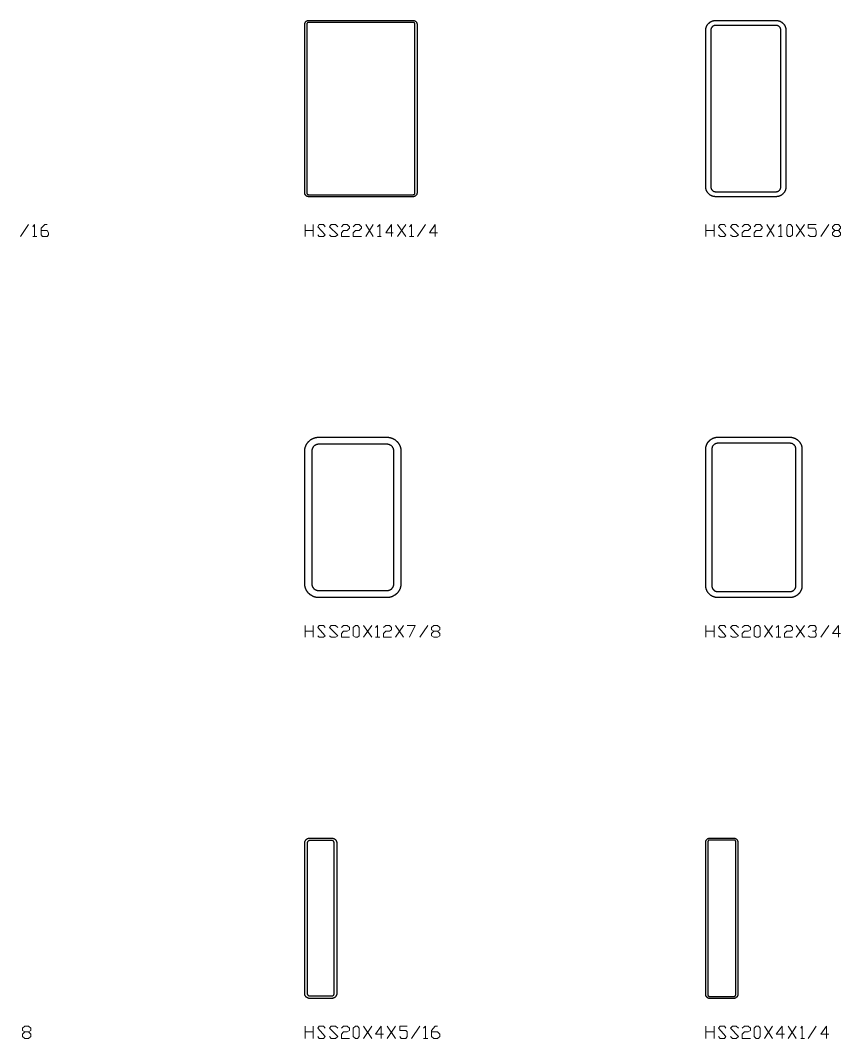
# Model space of a CAD drawing. Header units: inches. Extents: x 0 to 975, y -1305 to 34.
# Drawn here: x 364.5 to 466.8, y -255 to -128 of the extents above; entities that cross this region are included whole.
import ezdxf

# ---------------------------------------------------------------- set-up
doc = ezdxf.new("R2010")
doc.units = ezdxf.units.IN
doc.header["$MEASUREMENT"] = 0
doc.layers.add('AISC_STEEL', color=7, linetype='Continuous')

msp = doc.modelspace()

# ---------------------------------------------------------------- linework, layer by layer
at = {"color": 3, "lineweight": 0}
for p, q in [((364.55, -154.96), (365.56, -153.48)), ((400.05, -154.96), (400.05, -153.48)), ((401.07, -153.48), (401.07, -154.96)), ((407.61, -153.48), (408.54, -154.96)), ((407.61, -154.96), (408.54, -153.48)), ((411.58, -153.48), (412.59, -154.96)), ((411.58, -154.96), (412.59, -153.48)), ((414.07, -154.96), (415.08, -153.48)), ((450.03, -154.96), (450.03, -153.48)), ((451.05, -153.48), (451.05, -154.96)), ((457.6, -153.48), (458.52, -154.96)), ((457.6, -154.96), (458.52, -153.48)), ((461.28, -153.48), (462.3, -154.96)), ((461.28, -154.96), (462.3, -153.48)), ((464.33, -154.96), (465.34, -153.48)), ((400.05, -154.22), (401.07, -154.22)), ((450.03, -154.22), (451.05, -154.22)), ((366.12, -154.96), (366.58, -154.96)), ((409.09, -154.96), (409.55, -154.96)), ((413.05, -154.96), (413.61, -154.96)), ((459.07, -154.96), (459.53, -154.96)), ((460.27, -154.96), (460.27, -154.96)), ((400.05, -204.94), (400.05, -203.47)), ((400.05, -204.2), (401.07, -204.2)), ((401.07, -203.47), (401.07, -204.94)), ((407.34, -203.47), (408.35, -204.94)), ((407.34, -204.94), (408.35, -203.47)), ((411.3, -203.47), (412.32, -204.94)), ((411.3, -204.94), (412.32, -203.47)), ((414.35, -204.94), (415.36, -203.47)), ((450.03, -204.94), (450.03, -203.47)), ((450.03, -204.2), (451.05, -204.2)), ((451.05, -203.47), (451.05, -204.94)), ((457.32, -203.47), (458.33, -204.94)), ((457.32, -204.94), (458.33, -203.47)), ((461.28, -203.47), (462.3, -204.94)), ((461.28, -204.94), (462.3, -203.47)), ((464.33, -204.94), (465.34, -203.47)), ((406.32, -204.94), (406.32, -204.94)), ((408.81, -204.94), (409.37, -204.94)), ((456.3, -204.94), (456.3, -204.94)), ((458.79, -204.94), (459.35, -204.94)), ((400.05, -255.01), (400.05, -253.45)), ((401.07, -253.45), (401.07, -255.01)), ((407.34, -253.45), (408.35, -255.01)), ((407.34, -255.01), (408.35, -253.45)), ((410.29, -253.45), (411.3, -255.01)), ((410.29, -255.01), (411.3, -253.45)), ((413.33, -255.01), (414.35, -253.45)), ((450.03, -255.01), (450.03, -253.45)), ((451.05, -253.45), (451.05, -255.01)), ((457.32, -253.45), (458.33, -255.01)), ((457.32, -255.01), (458.33, -253.45)), ((460.27, -253.45), (461.28, -255.01)), ((460.27, -255.01), (461.28, -253.45)), ((462.76, -255.01), (463.77, -253.45)), ((400.05, -254.18), (401.07, -254.18)), ((406.32, -255.01), (406.32, -255.01)), ((414.81, -255.01), (415.36, -255.01)), ((450.03, -254.18), (451.05, -254.18)), ((456.3, -255.01), (456.3, -255.01)), ((461.84, -255.01), (462.3, -255.01))]:
    msp.add_line(p, q, dxfattribs=at)
for points in [[(366.12, -153.76), (366.3, -153.48), (366.3, -154.96)], [(367.13, -154.22), (367.87, -154.22), (368.05, -154.5), (368.05, -154.77), (367.87, -154.96), (367.32, -154.96), (367.13, -154.77), (367.13, -153.94), (367.59, -153.48), (367.87, -153.48)], [(401.62, -154.77), (401.8, -154.96), (402.36, -154.96), (402.54, -154.77), (401.62, -153.76), (401.8, -153.48), (402.36, -153.48), (402.54, -153.76)], [(403.1, -154.77), (403.28, -154.96), (403.83, -154.96), (404.11, -154.77), (403.1, -153.76), (403.28, -153.48), (403.83, -153.48), (404.11, -153.76)], [(404.57, -153.76), (404.85, -153.48), (405.31, -153.48), (405.58, -153.76), (405.58, -153.94), (405.31, -154.22), (404.85, -154.22), (404.57, -154.5), (404.57, -154.96), (405.58, -154.96)], [(406.05, -153.76), (406.32, -153.48), (406.78, -153.48), (407.06, -153.76), (407.06, -153.94), (406.78, -154.22), (406.32, -154.22), (406.05, -154.5), (406.05, -154.96), (407.06, -154.96)], [(409.09, -153.76), (409.37, -153.48), (409.37, -154.96)], [(411.03, -154.5), (410.1, -154.5), (410.84, -153.48), (410.84, -154.96)], [(413.05, -153.76), (413.33, -153.48), (413.33, -154.96)], [(416.56, -154.5), (415.54, -154.5), (416.28, -153.48), (416.28, -154.96)], [(451.6, -154.77), (451.79, -154.96), (452.34, -154.96), (452.52, -154.77), (451.6, -153.76), (451.79, -153.48), (452.34, -153.48), (452.52, -153.76)], [(453.08, -154.77), (453.35, -154.96), (453.81, -154.96), (454.09, -154.77), (453.08, -153.76), (453.35, -153.48), (453.81, -153.48), (454.09, -153.76)], [(454.55, -153.76), (454.83, -153.48), (455.29, -153.48), (455.57, -153.76), (455.57, -153.94), (455.29, -154.22), (454.83, -154.22), (454.55, -154.5), (454.55, -154.96), (455.57, -154.96)], [(456.03, -153.76), (456.3, -153.48), (456.77, -153.48), (457.04, -153.76), (457.04, -153.94), (456.77, -154.22), (456.3, -154.22), (456.03, -154.5), (456.03, -154.96), (457.04, -154.96)], [(459.07, -153.76), (459.35, -153.48), (459.35, -154.96)], [(462.76, -154.77), (463.04, -154.96), (463.59, -154.96), (463.77, -154.77), (463.77, -154.22), (463.59, -153.94), (462.76, -153.94), (462.76, -153.48), (463.77, -153.48)], [(466.54, -154.22), (466.82, -154.5), (466.82, -154.77), (466.54, -154.96), (466.08, -154.96), (465.8, -154.77), (465.8, -154.5), (466.08, -154.22), (466.54, -154.22), (466.82, -153.94), (466.82, -153.76), (466.54, -153.48), (466.08, -153.48), (465.8, -153.76), (465.8, -153.94), (466.08, -154.22)], [(401.62, -204.76), (401.8, -204.94), (402.36, -204.94), (402.54, -204.76), (401.62, -203.74), (401.8, -203.47), (402.36, -203.47), (402.54, -203.74)], [(403.1, -204.76), (403.28, -204.94), (403.83, -204.94), (404.11, -204.76), (403.1, -203.74), (403.28, -203.47), (403.83, -203.47), (404.11, -203.74)], [(404.57, -203.74), (404.85, -203.47), (405.31, -203.47), (405.58, -203.74), (405.58, -204.02), (405.31, -204.2), (404.85, -204.2), (404.57, -204.48), (404.57, -204.94), (405.58, -204.94)], [(408.81, -203.74), (409.09, -203.47), (409.09, -204.94)], [(409.83, -203.74), (410.1, -203.47), (410.56, -203.47), (410.84, -203.74), (410.84, -204.02), (410.56, -204.2), (410.1, -204.2), (409.83, -204.48), (409.83, -204.94), (410.84, -204.94)], [(412.78, -203.47), (413.79, -203.47), (413.05, -204.94)], [(416.56, -204.2), (416.84, -204.48), (416.84, -204.76), (416.56, -204.94), (416.1, -204.94), (415.82, -204.76), (415.82, -204.48), (416.1, -204.2), (416.56, -204.2), (416.84, -204.02), (416.84, -203.74), (416.56, -203.47), (416.1, -203.47), (415.82, -203.74), (415.82, -204.02), (416.1, -204.2)], [(451.6, -204.76), (451.79, -204.94), (452.34, -204.94), (452.52, -204.76), (451.6, -203.74), (451.79, -203.47), (452.34, -203.47), (452.52, -203.74)], [(453.08, -204.76), (453.35, -204.94), (453.81, -204.94), (454.09, -204.76), (453.08, -203.74), (453.35, -203.47), (453.81, -203.47), (454.09, -203.74)], [(454.55, -203.74), (454.83, -203.47), (455.29, -203.47), (455.57, -203.74), (455.57, -204.02), (455.29, -204.2), (454.83, -204.2), (454.55, -204.48), (454.55, -204.94), (455.57, -204.94)], [(458.79, -203.74), (459.07, -203.47), (459.07, -204.94)], [(459.81, -203.74), (460.09, -203.47), (460.55, -203.47), (460.82, -203.74), (460.82, -204.02), (460.55, -204.2), (460.09, -204.2), (459.81, -204.48), (459.81, -204.94), (460.82, -204.94)], [(462.76, -203.74), (463.04, -203.47), (463.59, -203.47), (463.77, -203.74), (463.77, -204.02), (463.59, -204.2), (463.31, -204.2)], [(463.59, -204.2), (463.77, -204.48), (463.77, -204.76), (463.59, -204.94), (463.04, -204.94), (462.76, -204.76)], [(466.82, -204.48), (465.8, -204.48), (466.54, -203.47), (466.54, -204.94)], [(365.56, -254.18), (365.84, -254.46), (365.84, -254.74), (365.56, -255.01), (365.1, -255.01), (364.83, -254.74), (364.83, -254.46), (365.1, -254.18), (365.56, -254.18), (365.84, -254), (365.84, -253.72), (365.56, -253.45), (365.1, -253.45), (364.83, -253.72), (364.83, -254), (365.1, -254.18)], [(401.62, -254.74), (401.8, -255.01), (402.36, -255.01), (402.54, -254.74), (401.62, -253.72), (401.8, -253.45), (402.36, -253.45), (402.54, -253.72)], [(403.1, -254.74), (403.28, -255.01), (403.83, -255.01), (404.11, -254.74), (403.1, -253.72), (403.28, -253.45), (403.83, -253.45), (404.11, -253.72)], [(404.57, -253.72), (404.85, -253.45), (405.31, -253.45), (405.58, -253.72), (405.58, -254), (405.31, -254.18), (404.85, -254.18), (404.57, -254.46), (404.57, -255.01), (405.58, -255.01)], [(409.83, -254.46), (408.81, -254.46), (409.55, -253.45), (409.55, -255.01)], [(411.86, -254.74), (412.04, -255.01), (412.59, -255.01), (412.78, -254.74), (412.78, -254.18), (412.59, -254), (411.86, -254), (411.86, -253.45), (412.78, -253.45)], [(414.81, -253.72), (415.08, -253.45), (415.08, -255.01)], [(415.82, -254.18), (416.56, -254.18), (416.84, -254.46), (416.84, -254.74), (416.56, -255.01), (416.1, -255.01), (415.82, -254.74), (415.82, -254), (416.28, -253.45), (416.56, -253.45)], [(451.6, -254.74), (451.79, -255.01), (452.34, -255.01), (452.52, -254.74), (451.6, -253.72), (451.79, -253.45), (452.34, -253.45), (452.52, -253.72)], [(453.08, -254.74), (453.35, -255.01), (453.81, -255.01), (454.09, -254.74), (453.08, -253.72), (453.35, -253.45), (453.81, -253.45), (454.09, -253.72)], [(454.55, -253.72), (454.83, -253.45), (455.29, -253.45), (455.57, -253.72), (455.57, -254), (455.29, -254.18), (454.83, -254.18), (454.55, -254.46), (454.55, -255.01), (455.57, -255.01)], [(459.81, -254.46), (458.79, -254.46), (459.53, -253.45), (459.53, -255.01)], [(461.84, -253.72), (462.02, -253.45), (462.02, -255.01)], [(465.34, -254.46), (464.33, -254.46), (465.06, -253.45), (465.06, -255.01)]]:
    msp.add_lwpolyline(points, dxfattribs=at)
for points in [[(460.27, -154.96), (460.09, -154.77), (460.09, -153.76), (460.27, -153.48), (460.55, -153.48), (460.82, -153.76), (460.82, -154.77), (460.55, -154.96)], [(406.32, -204.94), (406.05, -204.76), (406.05, -203.74), (406.32, -203.47), (406.6, -203.47), (406.78, -203.74), (406.78, -204.76), (406.6, -204.94)], [(456.3, -204.94), (456.03, -204.76), (456.03, -203.74), (456.3, -203.47), (456.58, -203.47), (456.77, -203.74), (456.77, -204.76), (456.58, -204.94)], [(406.32, -255.01), (406.05, -254.74), (406.05, -253.72), (406.32, -253.45), (406.6, -253.45), (406.78, -253.72), (406.78, -254.74), (406.6, -255.01)], [(456.3, -255.01), (456.03, -254.74), (456.03, -253.72), (456.3, -253.45), (456.58, -253.45), (456.77, -253.72), (456.77, -254.74), (456.58, -255.01)]]:
    msp.add_lwpolyline(points, close=True, dxfattribs=at)
at = {"layer": 'AISC_STEEL'}
for points in [[(413.5, -128), (413.53, -128), (413.56, -128), (413.59, -128.01), (413.62, -128.01), (413.64, -128.02), (413.67, -128.03), (413.7, -128.04), (413.72, -128.05), (413.75, -128.07), (413.77, -128.08), (413.8, -128.1), (413.82, -128.12), (413.84, -128.14), (413.86, -128.16), (413.88, -128.18), (413.9, -128.2), (413.92, -128.23), (413.93, -128.25), (413.95, -128.28), (413.96, -128.3), (413.97, -128.33), (413.98, -128.36), (413.99, -128.38), (413.99, -128.41), (414, -128.44), (414, -128.47), (414, -128.5), (414, -149.5), (414, -149.53), (414, -149.56), (413.99, -149.59), (413.99, -149.62), (413.98, -149.64), (413.97, -149.67), (413.96, -149.7), (413.95, -149.72), (413.93, -149.75), (413.92, -149.77), (413.9, -149.8), (413.88, -149.82), (413.86, -149.84), (413.84, -149.86), (413.82, -149.88), (413.8, -149.9), (413.77, -149.92), (413.75, -149.93), (413.72, -149.95), (413.7, -149.96), (413.67, -149.97), (413.64, -149.98), (413.62, -149.99), (413.59, -149.99), (413.56, -150), (413.53, -150), (413.5, -150), (400.5, -150), (400.47, -150), (400.44, -150), (400.41, -149.99), (400.38, -149.99), (400.36, -149.98), (400.33, -149.97), (400.3, -149.96), (400.28, -149.95), (400.25, -149.93), (400.23, -149.92), (400.2, -149.9), (400.18, -149.88), (400.16, -149.86), (400.14, -149.84), (400.12, -149.82), (400.1, -149.8), (400.08, -149.77), (400.07, -149.75), (400.05, -149.72), (400.04, -149.7), (400.03, -149.67), (400.02, -149.64), (400.01, -149.62), (400.01, -149.59), (400, -149.56), (400, -149.53), (400, -149.5), (400, -128.5), (400, -128.47), (400, -128.44), (400.01, -128.41), (400.01, -128.38), (400.02, -128.36), (400.03, -128.33), (400.04, -128.3), (400.05, -128.28), (400.07, -128.25), (400.08, -128.23), (400.1, -128.2), (400.12, -128.18), (400.14, -128.16), (400.16, -128.14), (400.18, -128.12), (400.2, -128.1), (400.23, -128.08), (400.25, -128.07), (400.28, -128.05), (400.3, -128.04), (400.33, -128.03), (400.36, -128.02), (400.38, -128.01), (400.41, -128.01), (400.44, -128), (400.47, -128), (400.5, -128)], [(400.5, -128.25), (400.47, -128.25), (400.44, -128.26), (400.42, -128.26), (400.39, -128.27), (400.37, -128.29), (400.34, -128.3), (400.32, -128.32), (400.3, -128.34), (400.29, -128.37), (400.27, -128.39), (400.26, -128.42), (400.26, -128.44), (400.25, -128.47), (400.25, -128.5), (400.25, -149.5), (400.25, -149.53), (400.26, -149.56), (400.26, -149.58), (400.27, -149.61), (400.29, -149.63), (400.3, -149.66), (400.32, -149.68), (400.34, -149.7), (400.37, -149.71), (400.39, -149.73), (400.42, -149.74), (400.44, -149.74), (400.47, -149.75), (400.5, -149.75), (413.5, -149.75), (413.53, -149.75), (413.56, -149.74), (413.58, -149.74), (413.61, -149.73), (413.63, -149.71), (413.66, -149.7), (413.68, -149.68), (413.7, -149.66), (413.71, -149.63), (413.73, -149.61), (413.74, -149.58), (413.74, -149.56), (413.75, -149.53), (413.75, -149.5), (413.75, -128.5), (413.75, -128.47), (413.74, -128.44), (413.74, -128.42), (413.73, -128.39), (413.71, -128.37), (413.7, -128.34), (413.68, -128.32), (413.66, -128.3), (413.63, -128.29), (413.61, -128.27), (413.58, -128.26), (413.56, -128.26), (413.53, -128.25), (413.5, -128.25)], [(458.75, -128), (458.78, -128), (458.81, -128), (458.84, -128), (458.87, -128.01), (458.9, -128.01), (458.93, -128.01), (458.96, -128.02), (458.99, -128.02), (459.02, -128.03), (459.04, -128.04), (459.07, -128.04), (459.1, -128.05), (459.13, -128.06), (459.16, -128.07), (459.19, -128.08), (459.21, -128.09), (459.24, -128.1), (459.27, -128.11), (459.3, -128.13), (459.32, -128.14), (459.35, -128.15), (459.38, -128.17), (459.4, -128.18), (459.43, -128.2), (459.45, -128.21), (459.48, -128.23), (459.5, -128.25), (459.52, -128.27), (459.55, -128.29), (459.57, -128.31), (459.59, -128.33), (459.61, -128.35), (459.63, -128.37), (459.65, -128.39), (459.67, -128.41), (459.69, -128.43), (459.71, -128.45), (459.73, -128.48), (459.75, -128.5), (459.77, -128.52), (459.79, -128.55), (459.8, -128.57), (459.82, -128.6), (459.83, -128.62), (459.85, -128.65), (459.86, -128.68), (459.87, -128.7), (459.89, -128.73), (459.9, -128.76), (459.91, -128.79), (459.92, -128.81), (459.93, -128.84), (459.94, -128.87), (459.95, -128.9), (459.96, -128.93), (459.96, -128.96), (459.97, -128.98), (459.98, -129.01), (459.98, -129.04), (459.99, -129.07), (459.99, -129.1), (459.99, -129.13), (460, -129.16), (460, -129.19), (460, -129.22), (460, -129.25), (460, -148.75), (460, -148.78), (460, -148.81), (460, -148.84), (459.99, -148.87), (459.99, -148.9), (459.99, -148.93), (459.98, -148.96), (459.98, -148.99), (459.97, -149.02), (459.96, -149.04), (459.96, -149.07), (459.95, -149.1), (459.94, -149.13), (459.93, -149.16), (459.92, -149.19), (459.91, -149.21), (459.9, -149.24), (459.89, -149.27), (459.87, -149.3), (459.86, -149.32), (459.85, -149.35), (459.83, -149.38), (459.82, -149.4), (459.8, -149.43), (459.79, -149.45), (459.77, -149.48), (459.75, -149.5), (459.73, -149.52), (459.71, -149.55), (459.69, -149.57), (459.67, -149.59), (459.65, -149.61), (459.63, -149.63), (459.61, -149.65), (459.59, -149.67), (459.57, -149.69), (459.55, -149.71), (459.52, -149.73), (459.5, -149.75), (459.48, -149.77), (459.45, -149.79), (459.43, -149.8), (459.4, -149.82), (459.38, -149.83), (459.35, -149.85), (459.32, -149.86), (459.3, -149.87), (459.27, -149.89), (459.24, -149.9), (459.21, -149.91), (459.19, -149.92), (459.16, -149.93), (459.13, -149.94), (459.1, -149.95), (459.07, -149.96), (459.04, -149.96), (459.02, -149.97), (458.99, -149.98), (458.96, -149.98), (458.93, -149.99), (458.9, -149.99), (458.87, -149.99), (458.84, -150), (458.81, -150), (458.78, -150), (458.75, -150), (451.25, -150), (451.22, -150), (451.19, -150), (451.16, -150), (451.13, -149.99), (451.1, -149.99), (451.07, -149.99), (451.04, -149.98), (451.01, -149.98), (450.98, -149.97), (450.96, -149.96), (450.93, -149.96), (450.9, -149.95), (450.87, -149.94), (450.84, -149.93), (450.81, -149.92), (450.79, -149.91), (450.76, -149.9), (450.73, -149.89), (450.7, -149.87), (450.68, -149.86), (450.65, -149.85), (450.62, -149.83), (450.6, -149.82), (450.57, -149.8), (450.55, -149.79), (450.52, -149.77), (450.5, -149.75), (450.48, -149.73), (450.45, -149.71), (450.43, -149.69), (450.41, -149.67), (450.39, -149.65), (450.37, -149.63), (450.35, -149.61), (450.33, -149.59), (450.31, -149.57), (450.29, -149.55), (450.27, -149.52), (450.25, -149.5), (450.23, -149.48), (450.21, -149.45), (450.2, -149.43), (450.18, -149.4), (450.17, -149.38), (450.15, -149.35), (450.14, -149.32), (450.13, -149.3), (450.11, -149.27), (450.1, -149.24), (450.09, -149.21), (450.08, -149.19), (450.07, -149.16), (450.06, -149.13), (450.05, -149.1), (450.04, -149.07), (450.04, -149.04), (450.03, -149.02), (450.02, -148.99), (450.02, -148.96), (450.01, -148.93), (450.01, -148.9), (450.01, -148.87), (450, -148.84), (450, -148.81), (450, -148.78), (450, -148.75), (450, -129.25), (450, -129.22), (450, -129.19), (450, -129.16), (450.01, -129.13), (450.01, -129.1), (450.01, -129.07), (450.02, -129.04), (450.02, -129.01), (450.03, -128.98), (450.04, -128.96), (450.04, -128.93), (450.05, -128.9), (450.06, -128.87), (450.07, -128.84), (450.08, -128.81), (450.09, -128.79), (450.1, -128.76), (450.11, -128.73), (450.13, -128.7), (450.14, -128.68), (450.15, -128.65), (450.17, -128.62), (450.18, -128.6), (450.2, -128.57), (450.21, -128.55), (450.23, -128.52), (450.25, -128.5), (450.27, -128.48), (450.29, -128.45), (450.31, -128.43), (450.33, -128.41), (450.35, -128.39), (450.37, -128.37), (450.39, -128.35), (450.41, -128.33), (450.43, -128.31), (450.45, -128.29), (450.48, -128.27), (450.5, -128.25), (450.52, -128.23), (450.55, -128.21), (450.57, -128.2), (450.6, -128.18), (450.62, -128.17), (450.65, -128.15), (450.68, -128.14), (450.7, -128.13), (450.73, -128.11), (450.76, -128.1), (450.79, -128.09), (450.81, -128.08), (450.84, -128.07), (450.87, -128.06), (450.9, -128.05), (450.93, -128.04), (450.96, -128.04), (450.98, -128.03), (451.01, -128.02), (451.04, -128.02), (451.07, -128.01), (451.1, -128.01), (451.13, -128.01), (451.16, -128), (451.19, -128), (451.22, -128), (451.25, -128)], [(451.25, -128.62), (451.22, -128.63), (451.19, -128.63), (451.16, -128.63), (451.13, -128.64), (451.1, -128.64), (451.07, -128.65), (451.05, -128.66), (451.02, -128.67), (450.99, -128.68), (450.96, -128.69), (450.94, -128.71), (450.91, -128.72), (450.89, -128.74), (450.86, -128.76), (450.84, -128.78), (450.82, -128.8), (450.8, -128.82), (450.78, -128.84), (450.76, -128.86), (450.74, -128.89), (450.72, -128.91), (450.71, -128.94), (450.69, -128.96), (450.68, -128.99), (450.67, -129.02), (450.66, -129.05), (450.65, -129.07), (450.64, -129.1), (450.64, -129.13), (450.63, -129.16), (450.63, -129.19), (450.63, -129.22), (450.62, -129.25), (450.62, -148.75), (450.63, -148.78), (450.63, -148.81), (450.63, -148.84), (450.64, -148.87), (450.64, -148.9), (450.65, -148.93), (450.66, -148.95), (450.67, -148.98), (450.68, -149.01), (450.69, -149.04), (450.71, -149.06), (450.72, -149.09), (450.74, -149.11), (450.76, -149.14), (450.78, -149.16), (450.8, -149.18), (450.82, -149.2), (450.84, -149.22), (450.86, -149.24), (450.89, -149.26), (450.91, -149.28), (450.94, -149.29), (450.96, -149.31), (450.99, -149.32), (451.02, -149.33), (451.05, -149.34), (451.07, -149.35), (451.1, -149.36), (451.13, -149.36), (451.16, -149.37), (451.19, -149.37), (451.22, -149.37), (451.25, -149.38), (458.75, -149.38), (458.78, -149.37), (458.81, -149.37), (458.84, -149.37), (458.87, -149.36), (458.9, -149.36), (458.93, -149.35), (458.95, -149.34), (458.98, -149.33), (459.01, -149.32), (459.04, -149.31), (459.06, -149.29), (459.09, -149.28), (459.11, -149.26), (459.14, -149.24), (459.16, -149.22), (459.18, -149.2), (459.2, -149.18), (459.22, -149.16), (459.24, -149.14), (459.26, -149.11), (459.28, -149.09), (459.29, -149.06), (459.31, -149.04), (459.32, -149.01), (459.33, -148.98), (459.34, -148.95), (459.35, -148.93), (459.36, -148.9), (459.36, -148.87), (459.37, -148.84), (459.37, -148.81), (459.37, -148.78), (459.38, -148.75), (459.38, -129.25), (459.37, -129.22), (459.37, -129.19), (459.37, -129.16), (459.36, -129.13), (459.36, -129.1), (459.35, -129.07), (459.34, -129.05), (459.33, -129.02), (459.32, -128.99), (459.31, -128.96), (459.29, -128.94), (459.28, -128.91), (459.26, -128.89), (459.24, -128.86), (459.22, -128.84), (459.2, -128.82), (459.18, -128.8), (459.16, -128.78), (459.14, -128.76), (459.11, -128.74), (459.09, -128.72), (459.06, -128.71), (459.04, -128.69), (459.01, -128.68), (458.98, -128.67), (458.95, -128.66), (458.93, -128.65), (458.9, -128.64), (458.87, -128.64), (458.84, -128.63), (458.81, -128.63), (458.78, -128.63), (458.75, -128.62)], [(410.25, -180), (410.28, -180), (410.31, -180), (410.34, -180), (410.37, -180), (410.4, -180.01), (410.43, -180.01), (410.46, -180.01), (410.49, -180.02), (410.52, -180.02), (410.55, -180.03), (410.58, -180.03), (410.61, -180.04), (410.64, -180.04), (410.66, -180.05), (410.69, -180.06), (410.72, -180.06), (410.75, -180.07), (410.78, -180.08), (410.81, -180.09), (410.84, -180.1), (410.86, -180.11), (410.89, -180.12), (410.92, -180.13), (410.95, -180.14), (410.97, -180.16), (411, -180.17), (411.03, -180.18), (411.06, -180.2), (411.08, -180.21), (411.11, -180.22), (411.13, -180.24), (411.16, -180.25), (411.18, -180.27), (411.21, -180.29), (411.23, -180.3), (411.26, -180.32), (411.28, -180.34), (411.31, -180.36), (411.33, -180.37), (411.35, -180.39), (411.38, -180.41), (411.4, -180.43), (411.42, -180.45), (411.44, -180.47), (411.47, -180.49), (411.49, -180.51), (411.51, -180.53), (411.53, -180.56), (411.55, -180.58), (411.57, -180.6), (411.59, -180.62), (411.61, -180.65), (411.63, -180.67), (411.64, -180.69), (411.66, -180.72), (411.68, -180.74), (411.7, -180.77), (411.71, -180.79), (411.73, -180.82), (411.75, -180.84), (411.76, -180.87), (411.78, -180.89), (411.79, -180.92), (411.8, -180.94), (411.82, -180.97), (411.83, -181), (411.84, -181.03), (411.86, -181.05), (411.87, -181.08), (411.88, -181.11), (411.89, -181.14), (411.9, -181.16), (411.91, -181.19), (411.92, -181.22), (411.93, -181.25), (411.94, -181.28), (411.94, -181.31), (411.95, -181.34), (411.96, -181.36), (411.96, -181.39), (411.97, -181.42), (411.97, -181.45), (411.98, -181.48), (411.98, -181.51), (411.99, -181.54), (411.99, -181.57), (411.99, -181.6), (412, -181.63), (412, -181.66), (412, -181.69), (412, -181.72), (412, -181.75), (412, -198.25), (412, -198.28), (412, -198.31), (412, -198.34), (412, -198.37), (411.99, -198.4), (411.99, -198.43), (411.99, -198.46), (411.98, -198.49), (411.98, -198.52), (411.97, -198.55), (411.97, -198.58), (411.96, -198.61), (411.96, -198.64), (411.95, -198.66), (411.94, -198.69), (411.94, -198.72), (411.93, -198.75), (411.92, -198.78), (411.91, -198.81), (411.9, -198.84), (411.89, -198.86), (411.88, -198.89), (411.87, -198.92), (411.86, -198.95), (411.84, -198.97), (411.83, -199), (411.82, -199.03), (411.8, -199.06), (411.79, -199.08), (411.78, -199.11), (411.76, -199.13), (411.75, -199.16), (411.73, -199.18), (411.71, -199.21), (411.7, -199.23), (411.68, -199.26), (411.66, -199.28), (411.64, -199.31), (411.63, -199.33), (411.61, -199.35), (411.59, -199.38), (411.57, -199.4), (411.55, -199.42), (411.53, -199.44), (411.51, -199.47), (411.49, -199.49), (411.47, -199.51), (411.44, -199.53), (411.42, -199.55), (411.4, -199.57), (411.38, -199.59), (411.35, -199.61), (411.33, -199.63), (411.31, -199.64), (411.28, -199.66), (411.26, -199.68), (411.23, -199.7), (411.21, -199.71), (411.18, -199.73), (411.16, -199.75), (411.13, -199.76), (411.11, -199.78), (411.08, -199.79), (411.06, -199.8), (411.03, -199.82), (411, -199.83), (410.97, -199.84), (410.95, -199.86), (410.92, -199.87), (410.89, -199.88), (410.86, -199.89), (410.84, -199.9), (410.81, -199.91), (410.78, -199.92), (410.75, -199.93), (410.72, -199.94), (410.69, -199.94), (410.66, -199.95), (410.64, -199.96), (410.61, -199.96), (410.58, -199.97), (410.55, -199.97), (410.52, -199.98), (410.49, -199.98), (410.46, -199.99), (410.43, -199.99), (410.4, -199.99), (410.37, -200), (410.34, -200), (410.31, -200), (410.28, -200), (410.25, -200), (401.75, -200), (401.72, -200), (401.69, -200), (401.66, -200), (401.63, -200), (401.6, -199.99), (401.57, -199.99), (401.54, -199.99), (401.51, -199.98), (401.48, -199.98), (401.45, -199.97), (401.42, -199.97), (401.39, -199.96), (401.36, -199.96), (401.34, -199.95), (401.31, -199.94), (401.28, -199.94), (401.25, -199.93), (401.22, -199.92), (401.19, -199.91), (401.16, -199.9), (401.14, -199.89), (401.11, -199.88), (401.08, -199.87), (401.05, -199.86), (401.03, -199.84), (401, -199.83), (400.97, -199.82), (400.94, -199.8), (400.92, -199.79), (400.89, -199.78), (400.87, -199.76), (400.84, -199.75), (400.82, -199.73), (400.79, -199.71), (400.77, -199.7), (400.74, -199.68), (400.72, -199.66), (400.69, -199.64), (400.67, -199.63), (400.65, -199.61), (400.62, -199.59), (400.6, -199.57), (400.58, -199.55), (400.56, -199.53), (400.53, -199.51), (400.51, -199.49), (400.49, -199.47), (400.47, -199.44), (400.45, -199.42), (400.43, -199.4), (400.41, -199.38), (400.39, -199.35), (400.37, -199.33), (400.36, -199.31), (400.34, -199.28), (400.32, -199.26), (400.3, -199.23), (400.29, -199.21), (400.27, -199.18), (400.25, -199.16), (400.24, -199.13), (400.22, -199.11), (400.21, -199.08), (400.2, -199.06), (400.18, -199.03), (400.17, -199), (400.16, -198.97), (400.14, -198.95), (400.13, -198.92), (400.12, -198.89), (400.11, -198.86), (400.1, -198.84), (400.09, -198.81), (400.08, -198.78), (400.07, -198.75), (400.06, -198.72), (400.06, -198.69), (400.05, -198.66), (400.04, -198.64), (400.04, -198.61), (400.03, -198.58), (400.03, -198.55), (400.02, -198.52), (400.02, -198.49), (400.01, -198.46), (400.01, -198.43), (400.01, -198.4), (400, -198.37), (400, -198.34), (400, -198.31), (400, -198.28), (400, -198.25), (400, -181.75), (400, -181.72), (400, -181.69), (400, -181.66), (400, -181.63), (400.01, -181.6), (400.01, -181.57), (400.01, -181.54), (400.02, -181.51), (400.02, -181.48), (400.03, -181.45), (400.03, -181.42), (400.04, -181.39), (400.04, -181.36), (400.05, -181.34), (400.06, -181.31), (400.06, -181.28), (400.07, -181.25), (400.08, -181.22), (400.09, -181.19), (400.1, -181.16), (400.11, -181.14), (400.12, -181.11), (400.13, -181.08), (400.14, -181.05), (400.16, -181.03), (400.17, -181), (400.18, -180.97), (400.2, -180.94), (400.21, -180.92), (400.22, -180.89), (400.24, -180.87), (400.25, -180.84), (400.27, -180.82), (400.29, -180.79), (400.3, -180.77), (400.32, -180.74), (400.34, -180.72), (400.36, -180.69), (400.37, -180.67), (400.39, -180.65), (400.41, -180.62), (400.43, -180.6), (400.45, -180.58), (400.47, -180.56), (400.49, -180.53), (400.51, -180.51), (400.53, -180.49), (400.56, -180.47), (400.58, -180.45), (400.6, -180.43), (400.62, -180.41), (400.65, -180.39), (400.67, -180.37), (400.69, -180.36), (400.72, -180.34), (400.74, -180.32), (400.77, -180.3), (400.79, -180.29), (400.82, -180.27), (400.84, -180.25), (400.87, -180.24), (400.89, -180.22), (400.92, -180.21), (400.94, -180.2), (400.97, -180.18), (401, -180.17), (401.03, -180.16), (401.05, -180.14), (401.08, -180.13), (401.11, -180.12), (401.14, -180.11), (401.16, -180.1), (401.19, -180.09), (401.22, -180.08), (401.25, -180.07), (401.28, -180.06), (401.31, -180.06), (401.34, -180.05), (401.36, -180.04), (401.39, -180.04), (401.42, -180.03), (401.45, -180.03), (401.48, -180.02), (401.51, -180.02), (401.54, -180.01), (401.57, -180.01), (401.6, -180.01), (401.63, -180), (401.66, -180), (401.69, -180), (401.72, -180), (401.75, -180)], [(460.5, -180), (460.53, -180), (460.56, -180), (460.59, -180), (460.62, -180), (460.65, -180.01), (460.68, -180.01), (460.71, -180.01), (460.74, -180.02), (460.77, -180.02), (460.8, -180.03), (460.83, -180.04), (460.85, -180.04), (460.88, -180.05), (460.91, -180.06), (460.94, -180.07), (460.97, -180.08), (461, -180.08), (461.03, -180.1), (461.05, -180.11), (461.08, -180.12), (461.11, -180.13), (461.14, -180.14), (461.16, -180.15), (461.19, -180.17), (461.22, -180.18), (461.24, -180.2), (461.27, -180.21), (461.29, -180.23), (461.32, -180.24), (461.34, -180.26), (461.37, -180.28), (461.39, -180.29), (461.42, -180.31), (461.44, -180.33), (461.46, -180.35), (461.48, -180.37), (461.51, -180.39), (461.53, -180.41), (461.55, -180.43), (461.57, -180.45), (461.59, -180.47), (461.61, -180.49), (461.63, -180.52), (461.65, -180.54), (461.67, -180.56), (461.69, -180.58), (461.71, -180.61), (461.72, -180.63), (461.74, -180.66), (461.76, -180.68), (461.77, -180.71), (461.79, -180.73), (461.8, -180.76), (461.82, -180.78), (461.83, -180.81), (461.85, -180.84), (461.86, -180.86), (461.87, -180.89), (461.88, -180.92), (461.89, -180.95), (461.9, -180.97), (461.92, -181), (461.92, -181.03), (461.93, -181.06), (461.94, -181.09), (461.95, -181.12), (461.96, -181.15), (461.96, -181.17), (461.97, -181.2), (461.98, -181.23), (461.98, -181.26), (461.99, -181.29), (461.99, -181.32), (461.99, -181.35), (462, -181.38), (462, -181.41), (462, -181.44), (462, -181.47), (462, -181.5), (462, -198.5), (462, -198.53), (462, -198.56), (462, -198.59), (462, -198.62), (461.99, -198.65), (461.99, -198.68), (461.99, -198.71), (461.98, -198.74), (461.98, -198.77), (461.97, -198.8), (461.96, -198.83), (461.96, -198.85), (461.95, -198.88), (461.94, -198.91), (461.93, -198.94), (461.92, -198.97), (461.92, -199), (461.9, -199.03), (461.89, -199.05), (461.88, -199.08), (461.87, -199.11), (461.86, -199.14), (461.85, -199.16), (461.83, -199.19), (461.82, -199.22), (461.8, -199.24), (461.79, -199.27), (461.77, -199.29), (461.76, -199.32), (461.74, -199.34), (461.72, -199.37), (461.71, -199.39), (461.69, -199.42), (461.67, -199.44), (461.65, -199.46), (461.63, -199.48), (461.61, -199.51), (461.59, -199.53), (461.57, -199.55), (461.55, -199.57), (461.53, -199.59), (461.51, -199.61), (461.48, -199.63), (461.46, -199.65), (461.44, -199.67), (461.42, -199.69), (461.39, -199.71), (461.37, -199.72), (461.34, -199.74), (461.32, -199.76), (461.29, -199.77), (461.27, -199.79), (461.24, -199.8), (461.22, -199.82), (461.19, -199.83), (461.16, -199.85), (461.14, -199.86), (461.11, -199.87), (461.08, -199.88), (461.05, -199.89), (461.03, -199.9), (461, -199.92), (460.97, -199.92), (460.94, -199.93), (460.91, -199.94), (460.88, -199.95), (460.85, -199.96), (460.83, -199.96), (460.8, -199.97), (460.77, -199.98), (460.74, -199.98), (460.71, -199.99), (460.68, -199.99), (460.65, -199.99), (460.62, -200), (460.59, -200), (460.56, -200), (460.53, -200), (460.5, -200), (451.5, -200), (451.47, -200), (451.44, -200), (451.41, -200), (451.38, -200), (451.35, -199.99), (451.32, -199.99), (451.29, -199.99), (451.26, -199.98), (451.23, -199.98), (451.2, -199.97), (451.17, -199.96), (451.15, -199.96), (451.12, -199.95), (451.09, -199.94), (451.06, -199.93), (451.03, -199.92), (451, -199.92), (450.97, -199.9), (450.95, -199.89), (450.92, -199.88), (450.89, -199.87), (450.86, -199.86), (450.84, -199.85), (450.81, -199.83), (450.78, -199.82), (450.76, -199.8), (450.73, -199.79), (450.71, -199.77), (450.68, -199.76), (450.66, -199.74), (450.63, -199.72), (450.61, -199.71), (450.58, -199.69), (450.56, -199.67), (450.54, -199.65), (450.52, -199.63), (450.49, -199.61), (450.47, -199.59), (450.45, -199.57), (450.43, -199.55), (450.41, -199.53), (450.39, -199.51), (450.37, -199.48), (450.35, -199.46), (450.33, -199.44), (450.31, -199.42), (450.29, -199.39), (450.28, -199.37), (450.26, -199.34), (450.24, -199.32), (450.23, -199.29), (450.21, -199.27), (450.2, -199.24), (450.18, -199.22), (450.17, -199.19), (450.15, -199.16), (450.14, -199.14), (450.13, -199.11), (450.12, -199.08), (450.11, -199.05), (450.1, -199.03), (450.08, -199), (450.08, -198.97), (450.07, -198.94), (450.06, -198.91), (450.05, -198.88), (450.04, -198.85), (450.04, -198.83), (450.03, -198.8), (450.02, -198.77), (450.02, -198.74), (450.01, -198.71), (450.01, -198.68), (450.01, -198.65), (450, -198.62), (450, -198.59), (450, -198.56), (450, -198.53), (450, -198.5), (450, -181.5), (450, -181.47), (450, -181.44), (450, -181.41), (450, -181.38), (450.01, -181.35), (450.01, -181.32), (450.01, -181.29), (450.02, -181.26), (450.02, -181.23), (450.03, -181.2), (450.04, -181.17), (450.04, -181.15), (450.05, -181.12), (450.06, -181.09), (450.07, -181.06), (450.08, -181.03), (450.08, -181), (450.1, -180.97), (450.11, -180.95), (450.12, -180.92), (450.13, -180.89), (450.14, -180.86), (450.15, -180.84), (450.17, -180.81), (450.18, -180.78), (450.2, -180.76), (450.21, -180.73), (450.23, -180.71), (450.24, -180.68), (450.26, -180.66), (450.28, -180.63), (450.29, -180.61), (450.31, -180.58), (450.33, -180.56), (450.35, -180.54), (450.37, -180.52), (450.39, -180.49), (450.41, -180.47), (450.43, -180.45), (450.45, -180.43), (450.47, -180.41), (450.49, -180.39), (450.52, -180.37), (450.54, -180.35), (450.56, -180.33), (450.58, -180.31), (450.61, -180.29), (450.63, -180.28), (450.66, -180.26), (450.68, -180.24), (450.71, -180.23), (450.73, -180.21), (450.76, -180.2), (450.78, -180.18), (450.81, -180.17), (450.84, -180.15), (450.86, -180.14), (450.89, -180.13), (450.92, -180.12), (450.95, -180.11), (450.97, -180.1), (451, -180.08), (451.03, -180.08), (451.06, -180.07), (451.09, -180.06), (451.12, -180.05), (451.15, -180.04), (451.17, -180.04), (451.2, -180.03), (451.23, -180.02), (451.26, -180.02), (451.29, -180.01), (451.32, -180.01), (451.35, -180.01), (451.38, -180), (451.41, -180), (451.44, -180), (451.47, -180), (451.5, -180)], [(401.75, -180.88), (401.72, -180.88), (401.69, -180.88), (401.66, -180.88), (401.63, -180.88), (401.6, -180.89), (401.57, -180.89), (401.54, -180.9), (401.51, -180.91), (401.49, -180.92), (401.46, -180.93), (401.43, -180.94), (401.4, -180.95), (401.37, -180.96), (401.35, -180.97), (401.32, -180.99), (401.3, -181), (401.27, -181.02), (401.25, -181.04), (401.22, -181.05), (401.2, -181.07), (401.17, -181.09), (401.15, -181.11), (401.13, -181.13), (401.11, -181.15), (401.09, -181.17), (401.07, -181.2), (401.05, -181.22), (401.04, -181.25), (401.02, -181.27), (401, -181.3), (400.99, -181.32), (400.97, -181.35), (400.96, -181.37), (400.95, -181.4), (400.94, -181.43), (400.93, -181.46), (400.92, -181.49), (400.91, -181.51), (400.9, -181.54), (400.89, -181.57), (400.89, -181.6), (400.88, -181.63), (400.88, -181.66), (400.88, -181.69), (400.88, -181.72), (400.88, -181.75), (400.88, -198.25), (400.88, -198.28), (400.88, -198.31), (400.88, -198.34), (400.88, -198.37), (400.89, -198.4), (400.89, -198.43), (400.9, -198.46), (400.91, -198.49), (400.92, -198.51), (400.93, -198.54), (400.94, -198.57), (400.95, -198.6), (400.96, -198.63), (400.97, -198.65), (400.99, -198.68), (401, -198.7), (401.02, -198.73), (401.04, -198.75), (401.05, -198.78), (401.07, -198.8), (401.09, -198.83), (401.11, -198.85), (401.13, -198.87), (401.15, -198.89), (401.17, -198.91), (401.2, -198.93), (401.22, -198.95), (401.25, -198.96), (401.27, -198.98), (401.3, -199), (401.32, -199.01), (401.35, -199.03), (401.37, -199.04), (401.4, -199.05), (401.43, -199.06), (401.46, -199.07), (401.49, -199.08), (401.51, -199.09), (401.54, -199.1), (401.57, -199.11), (401.6, -199.11), (401.63, -199.12), (401.66, -199.12), (401.69, -199.12), (401.72, -199.12), (401.75, -199.12), (410.25, -199.12), (410.28, -199.12), (410.31, -199.12), (410.34, -199.12), (410.37, -199.12), (410.4, -199.11), (410.43, -199.11), (410.46, -199.1), (410.49, -199.09), (410.51, -199.08), (410.54, -199.07), (410.57, -199.06), (410.6, -199.05), (410.63, -199.04), (410.65, -199.03), (410.68, -199.01), (410.7, -199), (410.73, -198.98), (410.75, -198.96), (410.78, -198.95), (410.8, -198.93), (410.83, -198.91), (410.85, -198.89), (410.87, -198.87), (410.89, -198.85), (410.91, -198.83), (410.93, -198.8), (410.95, -198.78), (410.96, -198.75), (410.98, -198.73), (411, -198.7), (411.01, -198.68), (411.03, -198.65), (411.04, -198.63), (411.05, -198.6), (411.06, -198.57), (411.07, -198.54), (411.08, -198.51), (411.09, -198.49), (411.1, -198.46), (411.11, -198.43), (411.11, -198.4), (411.12, -198.37), (411.12, -198.34), (411.12, -198.31), (411.12, -198.28), (411.12, -198.25), (411.12, -181.75), (411.12, -181.72), (411.12, -181.69), (411.12, -181.66), (411.12, -181.63), (411.11, -181.6), (411.11, -181.57), (411.1, -181.54), (411.09, -181.51), (411.08, -181.49), (411.07, -181.46), (411.06, -181.43), (411.05, -181.4), (411.04, -181.37), (411.03, -181.35), (411.01, -181.32), (411, -181.3), (410.98, -181.27), (410.96, -181.25), (410.95, -181.22), (410.93, -181.2), (410.91, -181.17), (410.89, -181.15), (410.87, -181.13), (410.85, -181.11), (410.83, -181.09), (410.8, -181.07), (410.78, -181.05), (410.75, -181.04), (410.73, -181.02), (410.7, -181), (410.68, -180.99), (410.65, -180.97), (410.63, -180.96), (410.6, -180.95), (410.57, -180.94), (410.54, -180.93), (410.51, -180.92), (410.49, -180.91), (410.46, -180.9), (410.43, -180.89), (410.4, -180.89), (410.37, -180.88), (410.34, -180.88), (410.31, -180.88), (410.28, -180.88), (410.25, -180.88)], [(451.5, -180.75), (451.47, -180.75), (451.44, -180.75), (451.41, -180.76), (451.38, -180.76), (451.35, -180.76), (451.32, -180.77), (451.3, -180.78), (451.27, -180.79), (451.24, -180.8), (451.21, -180.81), (451.19, -180.82), (451.16, -180.83), (451.13, -180.85), (451.11, -180.86), (451.08, -180.88), (451.06, -180.89), (451.04, -180.91), (451.01, -180.93), (450.99, -180.95), (450.97, -180.97), (450.95, -180.99), (450.93, -181.01), (450.91, -181.04), (450.89, -181.06), (450.88, -181.08), (450.86, -181.11), (450.85, -181.13), (450.83, -181.16), (450.82, -181.19), (450.81, -181.21), (450.8, -181.24), (450.79, -181.27), (450.78, -181.3), (450.77, -181.32), (450.76, -181.35), (450.76, -181.38), (450.76, -181.41), (450.75, -181.44), (450.75, -181.47), (450.75, -181.5), (450.75, -198.5), (450.75, -198.53), (450.75, -198.56), (450.76, -198.59), (450.76, -198.62), (450.76, -198.65), (450.77, -198.68), (450.78, -198.7), (450.79, -198.73), (450.8, -198.76), (450.81, -198.79), (450.82, -198.81), (450.83, -198.84), (450.85, -198.87), (450.86, -198.89), (450.88, -198.92), (450.89, -198.94), (450.91, -198.96), (450.93, -198.99), (450.95, -199.01), (450.97, -199.03), (450.99, -199.05), (451.01, -199.07), (451.04, -199.09), (451.06, -199.11), (451.08, -199.12), (451.11, -199.14), (451.13, -199.15), (451.16, -199.17), (451.19, -199.18), (451.21, -199.19), (451.24, -199.2), (451.27, -199.21), (451.3, -199.22), (451.32, -199.23), (451.35, -199.24), (451.38, -199.24), (451.41, -199.24), (451.44, -199.25), (451.47, -199.25), (451.5, -199.25), (460.5, -199.25), (460.53, -199.25), (460.56, -199.25), (460.59, -199.24), (460.62, -199.24), (460.65, -199.24), (460.68, -199.23), (460.7, -199.22), (460.73, -199.21), (460.76, -199.2), (460.79, -199.19), (460.81, -199.18), (460.84, -199.17), (460.87, -199.15), (460.89, -199.14), (460.92, -199.12), (460.94, -199.11), (460.96, -199.09), (460.99, -199.07), (461.01, -199.05), (461.03, -199.03), (461.05, -199.01), (461.07, -198.99), (461.09, -198.96), (461.11, -198.94), (461.12, -198.92), (461.14, -198.89), (461.15, -198.87), (461.17, -198.84), (461.18, -198.81), (461.19, -198.79), (461.2, -198.76), (461.21, -198.73), (461.22, -198.7), (461.23, -198.68), (461.24, -198.65), (461.24, -198.62), (461.24, -198.59), (461.25, -198.56), (461.25, -198.53), (461.25, -198.5), (461.25, -181.5), (461.25, -181.47), (461.25, -181.44), (461.24, -181.41), (461.24, -181.38), (461.24, -181.35), (461.23, -181.32), (461.22, -181.3), (461.21, -181.27), (461.2, -181.24), (461.19, -181.21), (461.18, -181.19), (461.17, -181.16), (461.15, -181.13), (461.14, -181.11), (461.12, -181.08), (461.11, -181.06), (461.09, -181.04), (461.07, -181.01), (461.05, -180.99), (461.03, -180.97), (461.01, -180.95), (460.99, -180.93), (460.96, -180.91), (460.94, -180.89), (460.92, -180.88), (460.89, -180.86), (460.87, -180.85), (460.84, -180.83), (460.81, -180.82), (460.79, -180.81), (460.76, -180.8), (460.73, -180.79), (460.7, -180.78), (460.68, -180.77), (460.65, -180.76), (460.62, -180.76), (460.59, -180.76), (460.56, -180.75), (460.53, -180.75), (460.5, -180.75)], [(403.38, -230), (403.4, -230), (403.43, -230), (403.46, -230.01), (403.49, -230.01), (403.52, -230.02), (403.55, -230.03), (403.58, -230.03), (403.61, -230.04), (403.63, -230.06), (403.66, -230.07), (403.69, -230.08), (403.71, -230.1), (403.74, -230.12), (403.76, -230.13), (403.78, -230.15), (403.81, -230.17), (403.83, -230.19), (403.85, -230.22), (403.87, -230.24), (403.88, -230.26), (403.9, -230.29), (403.92, -230.31), (403.93, -230.34), (403.94, -230.37), (403.96, -230.39), (403.97, -230.42), (403.97, -230.45), (403.98, -230.48), (403.99, -230.51), (403.99, -230.54), (404, -230.57), (404, -230.6), (404, -230.62), (404, -249.38), (404, -249.4), (404, -249.43), (403.99, -249.46), (403.99, -249.49), (403.98, -249.52), (403.97, -249.55), (403.97, -249.58), (403.96, -249.61), (403.94, -249.63), (403.93, -249.66), (403.92, -249.69), (403.9, -249.71), (403.88, -249.74), (403.87, -249.76), (403.85, -249.78), (403.83, -249.81), (403.81, -249.83), (403.78, -249.85), (403.76, -249.87), (403.74, -249.88), (403.71, -249.9), (403.69, -249.92), (403.66, -249.93), (403.63, -249.94), (403.61, -249.96), (403.58, -249.97), (403.55, -249.97), (403.52, -249.98), (403.49, -249.99), (403.46, -249.99), (403.43, -250), (403.4, -250), (403.38, -250), (400.62, -250), (400.6, -250), (400.57, -250), (400.54, -249.99), (400.51, -249.99), (400.48, -249.98), (400.45, -249.97), (400.42, -249.97), (400.39, -249.96), (400.37, -249.94), (400.34, -249.93), (400.31, -249.92), (400.29, -249.9), (400.26, -249.88), (400.24, -249.87), (400.22, -249.85), (400.19, -249.83), (400.17, -249.81), (400.15, -249.78), (400.13, -249.76), (400.12, -249.74), (400.1, -249.71), (400.08, -249.69), (400.07, -249.66), (400.06, -249.63), (400.04, -249.61), (400.03, -249.58), (400.03, -249.55), (400.02, -249.52), (400.01, -249.49), (400.01, -249.46), (400, -249.43), (400, -249.4), (400, -249.38), (400, -230.62), (400, -230.6), (400, -230.57), (400.01, -230.54), (400.01, -230.51), (400.02, -230.48), (400.03, -230.45), (400.03, -230.42), (400.04, -230.39), (400.06, -230.37), (400.07, -230.34), (400.08, -230.31), (400.1, -230.29), (400.12, -230.26), (400.13, -230.24), (400.15, -230.22), (400.17, -230.19), (400.19, -230.17), (400.22, -230.15), (400.24, -230.13), (400.26, -230.12), (400.29, -230.1), (400.31, -230.08), (400.34, -230.07), (400.37, -230.06), (400.39, -230.04), (400.42, -230.03), (400.45, -230.03), (400.48, -230.02), (400.51, -230.01), (400.54, -230.01), (400.57, -230), (400.6, -230), (400.62, -230)], [(400.62, -230.31), (400.6, -230.31), (400.57, -230.32), (400.54, -230.32), (400.51, -230.33), (400.49, -230.35), (400.46, -230.36), (400.44, -230.38), (400.41, -230.39), (400.39, -230.41), (400.38, -230.44), (400.36, -230.46), (400.35, -230.49), (400.33, -230.51), (400.32, -230.54), (400.32, -230.57), (400.31, -230.6), (400.31, -230.62), (400.31, -249.38), (400.31, -249.4), (400.32, -249.43), (400.32, -249.46), (400.33, -249.49), (400.35, -249.51), (400.36, -249.54), (400.38, -249.56), (400.39, -249.59), (400.41, -249.61), (400.44, -249.62), (400.46, -249.64), (400.49, -249.65), (400.51, -249.67), (400.54, -249.68), (400.57, -249.68), (400.6, -249.69), (400.62, -249.69), (403.38, -249.69), (403.4, -249.69), (403.43, -249.68), (403.46, -249.68), (403.49, -249.67), (403.51, -249.65), (403.54, -249.64), (403.56, -249.62), (403.59, -249.61), (403.61, -249.59), (403.62, -249.56), (403.64, -249.54), (403.65, -249.51), (403.67, -249.49), (403.68, -249.46), (403.68, -249.43), (403.69, -249.4), (403.69, -249.38), (403.69, -230.62), (403.69, -230.6), (403.68, -230.57), (403.68, -230.54), (403.67, -230.51), (403.65, -230.49), (403.64, -230.46), (403.62, -230.44), (403.61, -230.41), (403.59, -230.39), (403.56, -230.38), (403.54, -230.36), (403.51, -230.35), (403.49, -230.33), (403.46, -230.32), (403.43, -230.32), (403.4, -230.31), (403.38, -230.31)], [(453.5, -230), (453.53, -230), (453.56, -230), (453.59, -230.01), (453.62, -230.01), (453.64, -230.02), (453.67, -230.03), (453.7, -230.04), (453.72, -230.05), (453.75, -230.07), (453.77, -230.08), (453.8, -230.1), (453.82, -230.12), (453.84, -230.14), (453.86, -230.16), (453.88, -230.18), (453.9, -230.2), (453.92, -230.23), (453.93, -230.25), (453.95, -230.28), (453.96, -230.3), (453.97, -230.33), (453.98, -230.36), (453.99, -230.38), (453.99, -230.41), (454, -230.44), (454, -230.47), (454, -230.5), (454, -249.5), (454, -249.53), (454, -249.56), (453.99, -249.59), (453.99, -249.62), (453.98, -249.64), (453.97, -249.67), (453.96, -249.7), (453.95, -249.72), (453.93, -249.75), (453.92, -249.77), (453.9, -249.8), (453.88, -249.82), (453.86, -249.84), (453.84, -249.86), (453.82, -249.88), (453.8, -249.9), (453.77, -249.92), (453.75, -249.93), (453.72, -249.95), (453.7, -249.96), (453.67, -249.97), (453.64, -249.98), (453.62, -249.99), (453.59, -249.99), (453.56, -250), (453.53, -250), (453.5, -250), (450.5, -250), (450.47, -250), (450.44, -250), (450.41, -249.99), (450.38, -249.99), (450.36, -249.98), (450.33, -249.97), (450.3, -249.96), (450.28, -249.95), (450.25, -249.93), (450.23, -249.92), (450.2, -249.9), (450.18, -249.88), (450.16, -249.86), (450.14, -249.84), (450.12, -249.82), (450.1, -249.8), (450.08, -249.77), (450.07, -249.75), (450.05, -249.72), (450.04, -249.7), (450.03, -249.67), (450.02, -249.64), (450.01, -249.62), (450.01, -249.59), (450, -249.56), (450, -249.53), (450, -249.5), (450, -230.5), (450, -230.47), (450, -230.44), (450.01, -230.41), (450.01, -230.38), (450.02, -230.36), (450.03, -230.33), (450.04, -230.3), (450.05, -230.28), (450.07, -230.25), (450.08, -230.23), (450.1, -230.2), (450.12, -230.18), (450.14, -230.16), (450.16, -230.14), (450.18, -230.12), (450.2, -230.1), (450.23, -230.08), (450.25, -230.07), (450.28, -230.05), (450.3, -230.04), (450.33, -230.03), (450.36, -230.02), (450.38, -230.01), (450.41, -230.01), (450.44, -230), (450.47, -230), (450.5, -230)], [(450.5, -230.25), (450.47, -230.25), (450.44, -230.26), (450.42, -230.26), (450.39, -230.27), (450.37, -230.29), (450.34, -230.3), (450.32, -230.32), (450.3, -230.34), (450.29, -230.37), (450.27, -230.39), (450.26, -230.42), (450.26, -230.44), (450.25, -230.47), (450.25, -230.5), (450.25, -249.5), (450.25, -249.53), (450.26, -249.56), (450.26, -249.58), (450.27, -249.61), (450.29, -249.63), (450.3, -249.66), (450.32, -249.68), (450.34, -249.7), (450.37, -249.71), (450.39, -249.73), (450.42, -249.74), (450.44, -249.74), (450.47, -249.75), (450.5, -249.75), (453.5, -249.75), (453.53, -249.75), (453.56, -249.74), (453.58, -249.74), (453.61, -249.73), (453.63, -249.71), (453.66, -249.7), (453.68, -249.68), (453.7, -249.66), (453.71, -249.63), (453.73, -249.61), (453.74, -249.58), (453.74, -249.56), (453.75, -249.53), (453.75, -249.5), (453.75, -230.5), (453.75, -230.47), (453.74, -230.44), (453.74, -230.42), (453.73, -230.39), (453.71, -230.37), (453.7, -230.34), (453.68, -230.32), (453.66, -230.3), (453.63, -230.29), (453.61, -230.27), (453.58, -230.26), (453.56, -230.26), (453.53, -230.25), (453.5, -230.25)]]:
    msp.add_lwpolyline(points, close=True, dxfattribs=at)

doc.saveas('drawing.dxf')
